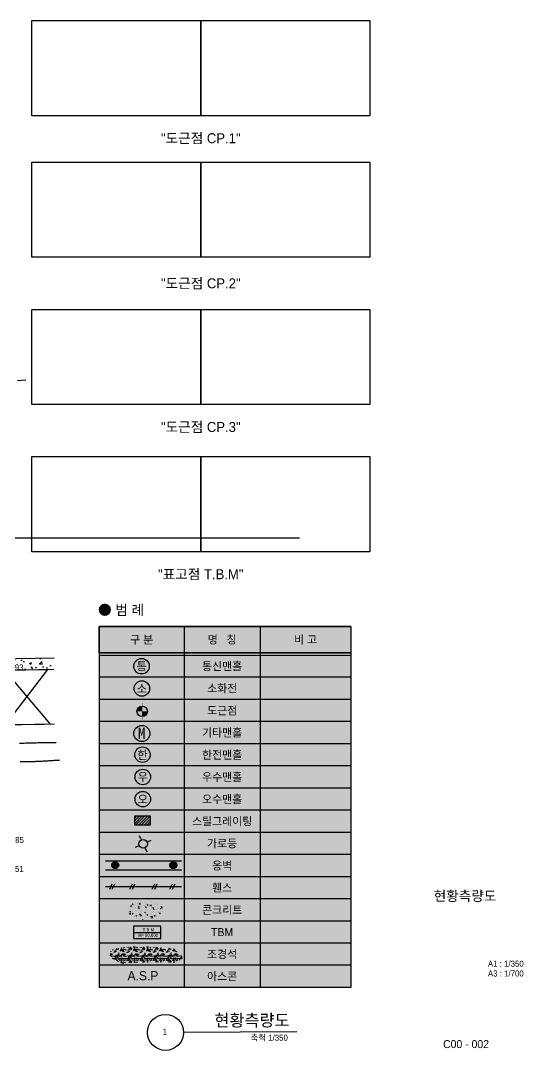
# Model space of a CAD drawing. Header units: millimetres. Extents: x 215151 to 215414, y 463007 to 463197.
# Drawn here: x 215326.2 to 215414.2, y 463010.3 to 463190.6 of the extents above; entities that cross this region are included whole.
import ezdxf
from ezdxf.enums import TextEntityAlignment as Align

# ---------------------------------------------------------------- set-up
doc = ezdxf.new("R2010")
doc.units = ezdxf.units.MM
doc.header["$MEASUREMENT"] = 0
doc.layers.get('DEFPOINTS').update_dxf_attribs({"color": 155})
for name, color, linetype in [('-$-0-범례', 7, 'Continuous'), ('1M(48)', 48, 'Continuous'), ("CON'C(31)", 31, 'Continuous'), ("CON'C해치(해치)", 8, 'Continuous'), ('PTANNOTELE', 7, 'Continuous'), ('TBM(1)', 1, 'Continuous'), ('TEXT', 7, 'Continuous'), ('XR-SHEET$1$SHT', 5, 'Continuous'), ('가로등(32)', 32, 'Continuous'), ('건물(6)', 6, 'Continuous'), ('기타맨홀(25)', 25, 'Continuous'), ('도각선(5)', 5, 'Continuous'), ('도근점(1)', 1, 'Continuous'), ('도시가스맨홀(50)', 50, 'Continuous'), ('빗물받이(5)', 5, 'Continuous'), ('사진첩(1)', 1, 'Continuous'), ('소환전(24)', 24, 'Continuous'), ('아스팔트도로(1)', 1, 'Continuous'), ('오수(34)', 34, 'Continuous'), ('옹벽(4)', 4, 'Continuous'), ('우수맨홀(42)', 42, 'Continuous'), ('조경석해치(8)', 8, 'Continuous'), ('콘크리트수로(5)', 5, 'Continuous'), ('통신맨홀(4)', 4, 'Continuous'), ('한전맨홀(1)', 1, 'Continuous'), ('휀스(70)', 70, 'Continuous')]:
    doc.layers.add(name, color=color, linetype=linetype)
doc.styles.add('돋음', font='Dotum.ttf')
doc.styles.add('돋음체', font='DotumChe.TTF')
picture_1 = doc.add_image_def('image1.jpg', size_in_pixel=(4000, 2252))
picture_2 = doc.add_image_def('image2.jpg', size_in_pixel=(4000, 2252))
picture_3 = doc.add_image_def('image3.jpg', size_in_pixel=(4000, 2252))
picture_4 = doc.add_image_def('image4.jpg', size_in_pixel=(4000, 2252))
picture_5 = doc.add_image_def('image5.jpg', size_in_pixel=(4000, 2252))
picture_6 = doc.add_image_def('image6.jpg', size_in_pixel=(4000, 2252))
picture_7 = doc.add_image_def('image7.jpg', size_in_pixel=(4000, 2252))
picture_8 = doc.add_image_def('image8.jpg', size_in_pixel=(4000, 2252))

# ---------------------------------------------------------------- blocks, each defined once
blk = doc.blocks.new('W1')
at = {"layer": '빗물받이(5)'}
h = blk.add_hatch(dxfattribs=at)
h.set_pattern_fill('ANSI31', color=256, scale=0.02, style=0)
h.set_pattern_definition([(45, (-178.0839264948264, -134.6139738861135), (-0.04490128060534576, 0.04490128060534577), [])])
h.paths.add_polyline_path([(0.2596973748859455, 0.1493330138264355), (-0.2403026251140545, 0.1493330138264355), (-0.2403026251140545, -0.1506669861735759), (0.2596973748859455, -0.1506669861735759)])
blk.add_lwpolyline([(-0.2403026251140545, 0.1493330138264355), (0.2596973748859455, 0.1493330138264355), (0.2596973748859455, -0.1506669861735759), (-0.2403026251140545, -0.1506669861735759), (-0.2403026251140545, 0.1493330138264355)], dxfattribs=at)
blk = doc.blocks.new('F')
at = {"layer": '가로등(32)'}
for p, q in [((-0.1910491946327966, 0.4206473645172082), (-0.3492650181578938, 0.7690030292142183)), ((0.4206473644881044, 0.1910491946036927), (0.7690030292724259, 0.34926501812879)), ((-0.4206473644590005, -0.1910491946619004), (-0.7690030292433221, -0.3492650181869976)), ((0.1910491946327966, -0.4206473645172082), (0.3492650181578938, -0.7690030292142183))]:
    blk.add_line(p, q, dxfattribs=at)
blk.add_circle((-2.91038304567337e-11, 0), 0.42, dxfattribs=at)
blk = doc.blocks.new('t-')
at = {"layer": '통신맨홀(4)'}
blk.add_circle((0, 0), 0.75, dxfattribs=at)
at = {"layer": '통신맨홀(4)', "style": '돋음체'}
blk.add_text('통', height=0.8, dxfattribs=at).set_placement((0.01259198439947795, 0.01257692741899064), align=Align.MIDDLE)
blk = doc.blocks.new('so')
at = {"layer": '소환전(24)'}
blk.add_circle((0, 0), 0.75, dxfattribs=at)
at = {"layer": '소환전(24)', "style": '돋음체'}
blk.add_text('소', height=0.8, dxfattribs=at).set_placement((5.684341886080801e-14, -0.001626029443798416), align=Align.MIDDLE)
blk = doc.blocks.new('A$C483728D8')
at = {"layer": '도근점(1)', "color": 1, "const_width": 0.5059929405503789}
for points in [[(0.8032977459370159, 1.075277966097929, 0.414213562373095), (0.5503068089892622, 0.8222759626223706, 1)], [(0.803308812493924, 0.5692850257037207, 0.4142135623730945), (1.056299749441678, 0.8222870291792788, 1)]]:
    blk.add_lwpolyline(points, format="xyb", dxfattribs=at)
at = {"layer": '도근점(1)', "color": 1, "const_width": 0.02}
for points in [[(0.8033212633163203, 2.1705636754632e-07), (0.8032855117926374, 1.634655759087764)], [(1.659455218235962, 0.8223002207814716), (2.157466951757669e-07, 0.8222639268497005)]]:
    blk.add_lwpolyline(points, dxfattribs=at)
at = {"layer": '도근점(1)', "color": 1}
blk.add_circle((0.80330327921547, 0.8222814959008247), 0.5059929405503788, dxfattribs=at)
blk = doc.blocks.new('m')
at = {"layer": '기타맨홀(25)'}
blk.add_circle((0, 0), 0.78, dxfattribs=at)
at = {"layer": '기타맨홀(25)', "linetype": 'Continuous', "style": '돋음체'}
blk.add_text('M', height=1.1, dxfattribs=at).set_placement((-0.3747503723487284, -0.5235381984465732))
blk = doc.blocks.new('e-')
at = {"layer": '한전맨홀(1)'}
blk.add_circle((0, 0), 0.75, dxfattribs=at)
at = {"layer": '한전맨홀(1)', "style": '돋음체'}
blk.add_text('한', height=0.8, rotation=0.4265508012966134, dxfattribs=at).set_placement((0, 0), align=Align.MIDDLE)
blk = doc.blocks.new('o')
at = {"layer": '오수(34)'}
blk.add_circle((0, 0), 0.75, dxfattribs=at)
at = {"layer": '오수(34)', "style": '돋음체'}
blk.add_text('오', height=0.8, dxfattribs=at).set_placement((0, 0), align=Align.MIDDLE)
blk = doc.blocks.new('conc')
at = {"layer": "CON'C(31)"}
for p, q in [((-1.626624368336707, 0.2046529900881069), (-1.626624368336707, 0.2046529900881069)), ((-1.52037013212248, 0.3399993313596497), (-1.52037013212248, 0.3399993313596497)), ((-1.460280065562756, 0.123488359457042), (-1.460280065562756, 0.123488359457042)), ((-1.448120210245406, 0.4563822132886344), (-1.448120210245406, 0.4563822132886344)), ((-1.420119372858608, 0.4267371132573317), (-1.371910302132164, 0.484190446491084)), ((-1.420117382737317, 0.4267373444808982), (-1.360345700851894, 0.4215079999157751)), ((-1.376284540839833, 0.2376108536236643), (-1.376284540839833, 0.2376108536236643)), ((-1.356474544097637, 0.4198878500910723), (-1.36803710594836, 0.4825705349785494)), ((-1.363554830893918, 0.5990647019716562), (-1.363554830893918, 0.5990647019716562)), ((-1.265614381255091, 0.6156002984753286), (-1.195595849267875, 0.6424778946911829)), ((-1.265612942264397, 0.615598884362953), (-1.215870687911092, 0.5820473101548487)), ((-1.247162262614211, 0.268698670068261), (-1.247162262614211, 0.268698670068261)), ((-1.211985037394015, 0.5804421851044026), (-1.191708713197386, 0.6408713378232278)), ((-1.197395557403979, 0.4517693617126497), (-1.197395557403979, 0.4517693617126497)), ((-1.113215003397045, 0.6320225655072136), (-1.113215003397045, 0.6320225655072136)), ((-1.045885753740095, 0.7187593799462775), (-1.045885753740095, 0.7187593799462775)), ((-0.9975526037949294, 0.2874718590519478), (-0.9975526037949294, 0.2874718590519478)), ((-0.986547695950776, 0.317444459626131), (-0.986547695950776, 0.317444459626131)), ((-0.946843332937533, 0.19389895234508), (-0.946843332937533, 0.19389895234508)), ((-0.9346834776197284, 0.526792806175763), (-0.9346834776197284, 0.526792806175763)), ((-0.7344830663521407, 0.6818835709354971), (-0.7344830663521407, 0.6818835709354971)), ((-0.7028591902578682, 0.363984978274857), (-0.6546501195314249, 0.4214383115086093)), ((-0.7028572001113389, 0.3639852097021503), (-0.6430855182259165, 0.3587558651370273)), ((-0.668707329137078, 0.2129814078107302), (-0.5986887971498618, 0.2398590040265844)), ((-0.6687058900247393, 0.2129799938638826), (-0.6189636356714345, 0.1794284196557783)), ((-0.6639760932723675, 0.3688036524017662), (-0.6639760932723675, 0.3688036524017662)), ((-0.6635731212315932, 0.429214489979131), (-0.6635731212315932, 0.429214489979131)), ((-0.6392144161841316, 0.3571351518694428), (-0.6507769780348553, 0.4198178367569199)), ((-0.6150783061696075, 0.1778228283310455), (-0.594801981972978, 0.2382519810498707)), ((-0.6086307505102013, 0.6351312902870632), (-0.5196939964532703, 0.6213380391182)), ((-0.6086304263674265, 0.6351309322017187), (-0.5307419309363013, 0.7163074822601629)), ((-0.5157562851250077, 0.6193702676064277), (-0.526804469591525, 0.7143400775012196)), ((-0.4626995843971144, 0.8188643622788732), (-0.4626995843971144, 0.8188643622788732)), ((-0.45272525977839, 0.2948895878926123), (-0.45272525977839, 0.2948895878926123)), ((-0.4417368103850094, 0.2579175502260114), (-0.4417368103850094, 0.2579175502260114)), ((-0.4295769550676596, 0.5908114040585133), (-0.4295769550676596, 0.5908114040585133)), ((-0.3787319370451314, 0.009163195149994863), (-0.3787319370451314, 0.009163195149994863)), ((-0.3660022270998979, 0.3706170434961678), (-0.3660022270998979, 0.3706170434961678)), ((-0.1297506850578429, 0.4066596182447029), (-0.1297506850578429, 0.4066596182447029)), ((-0.1156623996030248, 0.4035749070317252), (-0.1156623996030248, 0.4035749070317252)), ((-0.1029326896571092, 0.765028755379717), (-0.1029326896571092, 0.765028755379717)), ((-0.08078992392938744, 0.4689086347343618), (-0.08078992392938744, 0.4689086347343618)), ((-2.273736754432321e-13, 0.0590242005782784), (-2.273736754432321e-13, 0.0590242005782784)), ((0.01440099234332592, 0.3012328432923823), (0.06261006306976924, 0.3586861765261347)), ((0.01440298251463901, 0.3012330749234025), (0.07417466440006137, 0.2960037303582794)), ((0.06549021697537682, 0), (0.06549021697537682, 0)), ((0.07804571173028307, 0.2943824536459942), (0.06648314987955928, 0.3570651385334713)), ((0.07765007229318144, 0.3328938538306829), (0.07765007229318144, 0.3328938538306829)), ((0.0810971763953603, 0.2723347161581842), (0.0810971763953603, 0.2723347161581842)), ((0.08980992761007656, 0.6657877076622754), (0.08980992761007656, 0.6657877076622754)), ((0.1474071378397639, 0.7979866189152744), (0.1474071378397639, 0.7979866189152744)), ((0.1715150547104258, 0.535512562401891), (0.241533586697642, 0.5623901586177453)), ((0.1715164941374496, 0.5355111484122972), (0.2212587484907544, 0.5019595742041929)), ((0.2251443224120067, 0.5003533250410328), (0.2454206466086362, 0.560782477759858)), ((0.2630695374418792, 0.4534359124600087), (0.2630695374418792, 0.4534359124600087)), ((0.4040717511140883, 0.3841047465093652), (0.4040717511140883, 0.3841047465093652)), ((0.4586102981736531, 0.4696122762616142), (0.5475470522305841, 0.455819025092751)), ((0.4586106222584476, 0.469611917871589), (0.5364991176895728, 0.5507884679300332)), ((0.5023962454126831, 0.569013617066048), (0.5023962454126831, 0.569013617066048)), ((0.5261390748846679, 0.847847624343558), (0.5261390748846679, 0.847847624343558)), ((0.5514846146074888, 0.4538505866457854), (0.5404364301409714, 0.5488203965405773)), ((0.5789269496015095, 0.07041059288803808), (0.5789269496015095, 0.07041059288803808)), ((0.5910868049184046, 0.403304446718721), (0.5910868049184046, 0.403304446718721)), ((0.6032466602362092, 0.7361983005494039), (0.6032466602362092, 0.7361983005494039)), ((0.6149196125672916, 0.2497798444228465), (0.6149196125672916, 0.2497798444228465)), ((0.6315503766948041, 0.1421693850224983), (0.6315503766948041, 0.1421693850224983)), ((0.7316611749440654, 0.2384807083099076), (0.7798702456705087, 0.29593404154366)), ((0.7316631651406169, 0.2384809401446546), (0.7914348470260393, 0.2332515955795316)), ((0.7684221068300303, 0.1328936717372926), (0.8384406388172465, 0.1597712679531469)), ((0.7684235463771074, 0.1328922579132268), (0.8181658007304122, 0.0993406837051225)), ((0.795305839644243, 0.2316297554252742), (0.7837432777935192, 0.2943124403127513)), ((0.8220510536359598, 0.09773396826767566), (0.8423273778325893, 0.1581631209865009)), ((0.8818902041916772, 0.1751272485580557), (0.8818902041916772, 0.1751272485580557)), ((0.8946199141369107, 0.5365810969042286), (0.8946199141369107, 0.5365810969042286)), ((0.9378941872864743, 0.3615498747758465), (0.9378941872864743, 0.3615498747758465)), ((1.044295087968067, 0.07245481446898339), (1.044295087968067, 0.07245481446898339)), ((1.084033472153578, 0.1344291907698789), (1.084033472153578, 0.1344291907698789)), ((1.085582414754072, 0.6691185993986437), (1.085582414754072, 0.6691185993986437)), ((1.096193327471383, 0.4673230446014713), (1.096193327471383, 0.4673230446014713)), ((1.144959741633784, 0.569538960439786), (1.144959741633784, 0.569538960439786)), ((1.148742048739678, 0.2272249726893278), (1.148742048739678, 0.2272249726893278)), ((1.260622141236581, 0.2249882539863393), (1.260622141236581, 0.2249882539863393)), ((1.44892135754435, 0.175728573327433), (1.497130428270793, 0.2331819065611853)), ((1.448923347766595, 0.1757288053659067), (1.508695029652017, 0.1704994608007837)), ((1.471716623458633, 0.3389950030405089), (1.471716623458633, 0.3389950030405089)), ((1.512565967557975, 0.1688770572027352), (1.501003405707252, 0.2315597420902122)), ((1.525851346857507, 0.3040932622361652), (1.614788100914438, 0.290300011067302)), ((1.525851670884549, 0.3040929035432782), (1.586820175451294, 0.3676351871063162)), ((1.603420354831997, 0.209405494373641), (1.603420354831997, 0.209405494373641)), ((1.61872551434044, 0.2883309056833241), (1.613126767355425, 0.3364575402838454)), ((1.627481257309455, 0.1725597968015791), (1.627481257309455, 0.1725597968015791)), ((1.682564484911836, 0.2046701009539902), (1.682564484911836, 0.2046701009539902)), ((-1.63935407828194, -0.156800858258066), (-1.63935407828194, -0.156800858258066)), ((-1.543292695644141, -0.3389873106389132), (-1.45435594158721, -0.3527805618077764)), ((-1.543292371541838, -0.33898766850416), (-1.465403876110713, -0.2578111184457157)), ((-1.508929712984582, -0.1095497467804307), (-1.438911180997366, -0.08267215056457644)), ((-1.508928274185791, -0.1095511606836226), (-1.459186019832487, -0.1431027348917269)), ((-1.472439920880561, -0.209405494373641), (-1.472439920880561, -0.209405494373641)), ((-1.450418990673597, -0.3547476032936174), (-1.461467175140115, -0.2597777933988255)), ((-1.455300934751222, -0.1447076683780324), (-1.435024610554592, -0.08427851565920719)), ((-1.396347240561226, -0.05653949141560588), (-1.396347240561226, -0.05653949141560588)), ((-1.28844958940158, -0.3279651148604898), (-1.28844958940158, -0.3279651148604898)), ((-1.281368038975643, -0.3254550205319902), (-1.233158968249199, -0.2680016872982378)), ((-1.281366049124244, -0.3254547892192932), (-1.221594367238822, -0.3306841337844162)), ((-1.260622141237036, -0.1069398528297825), (-1.260622141237036, -0.1069398528297825)), ((-1.217723797897634, -0.3323043901918936), (-1.229286359748357, -0.2696217053044165)), ((-1.057259530319016, -0.5900897143183101), (-1.057259530319016, -0.5900897143183101)), ((-1.048834454938287, -0.5475319323359145), (-1.048834454938287, -0.5475319323359145)), ((-0.971163043571778, -0.4718887553190143), (-0.971163043571778, -0.4718887553190143)), ((-0.9590031882548828, -0.1389949014874219), (-0.9590031882548828, -0.1389949014874219)), ((-0.9120226608649773, -0.5121686374450292), (-0.8420041288777611, -0.4852910412291749)), ((-0.9120212219461337, -0.512170051182693), (-0.8622789675928288, -0.5457216253907973)), ((-0.904871011929572, -0.7796602286152847), (-0.904871011929572, -0.7796602286152847)), ((-0.8921413019838837, -0.4182063802682023), (-0.8921413019838837, -0.4182063802682023)), ((-0.8625248043883857, -0.07909436315094354), (-0.8625248043883857, -0.07909436315094354)), ((-0.8583942035268137, -0.5473270251513895), (-0.8381178793301842, -0.4868978724325643)), ((-0.8464116688658123, -0.7244146164048288), (-0.8464116688658123, -0.7244146164048288)), ((-0.7052634200588273, -0.2278601325288037), (-0.7052634200588273, -0.2278601325288037)), ((-0.6418014744870106, -0.3852485167326449), (-0.6418014744870106, -0.3852485167326449)), ((-0.6290717645420045, -0.02379466838556255), (-0.6290717645420045, -0.02379466838556255)), ((-0.5641078563744486, -0.3882071555144648), (-0.5158987856480053, -0.3307538222807125)), ((-0.5641058664982666, -0.388206923998041), (-0.5043341846128442, -0.393436268563164)), ((-0.5261390748846679, -0.7297992231870012), (-0.5261390748846679, -0.7297992231870012)), ((-0.5234370941448105, -0.6126445860545573), (-0.5234370941448105, -0.6126445860545573)), ((-0.5004636699841285, -0.3950570884135232), (-0.5120262318348523, -0.3323744035260461)), ((-0.4782163763366043, -0.7407640112669469), (-0.4782163763366043, -0.7407640112669469)), ((-0.4760516469602862, -0.5045063246643622), (-0.3871148929033552, -0.5182995758332254)), ((-0.4760513229159642, -0.5045066828342897), (-0.398162827484839, -0.4233301327758454)), ((-0.4660565210197092, -0.407870157436264), (-0.4660565210197092, -0.407870157436264)), ((-0.4656482855955346, -0.4474269500042283), (-0.4656482855955346, -0.4474269500042283)), ((-0.4538966657019046, -0.07497630360558105), (-0.4538966657019046, -0.07497630360558105)), ((-0.3831780909408735, -0.5202672842560787), (-0.3942262754073909, -0.4252974743612867)), ((-0.3287023682166819, -0.1016492348844622), (-0.3287023682166819, -0.1016492348844622)), ((-0.3125892326916073, -0.746969488141076), (-0.3125892326916073, -0.746969488141076)), ((-0.2630695374421066, -0.3353875113043614), (-0.2630695374421066, -0.3353875113043614)), ((-0.2586976840523221, -0.8931307158891286), (-0.2450970767604304, -0.8879099318946828)), ((-0.2427446334540946, -0.8940874471300049), (-0.2412111481057764, -0.889517229205012)), ((-0.1220772507169841, -0.1277551501952985), (-0.1220772507169841, -0.1277551501952985)), ((-0.08373862512780761, -0.7973826775487396), (-0.08373862512780761, -0.7973826775487396)), ((-0.07180027701747349, -0.1896374828538683), (-0.001781745030257298, -0.162759886638014)), ((-0.07179883778508156, -0.1896388966351878), (-0.02205658343177674, -0.2231904708432921)), ((-0.01817157494519961, -0.2247965284414022), (0.002104749251429894, -0.164367375722577)), ((0.01038534202803021, -0.635199457789895), (0.01038534202803021, -0.635199457789895)), ((0.04117050634067709, -0.6657877076622754), (0.04117050634067709, -0.6657877076622754)), ((0.05333036165848171, -0.3328938538306829), (0.05333036165848171, -0.3328938538306829)), ((0.1054113018103635, -0.6466540387427813), (0.1054113018103635, -0.6466540387427813)), ((0.1175378837463086, -0.3473219676707231), (0.1175378837463086, -0.3473219676707231)), ((0.1531523262262908, -0.4509592904969395), (0.2013613969527341, -0.3935059572631872)), ((0.1531543161277114, -0.4509590587767889), (0.2129259980131337, -0.4561884033419119)), ((0.2051200679557041, -0.1242041066179809), (0.2051200679557041, -0.1242041066179809)), ((0.2167964579302861, -0.4578097866369717), (0.2052338960795623, -0.3951271017494946)), ((0.2212332034812334, -0.7695243598764137), (0.2212332034812334, -0.7695243598764137)), ((0.3557511293072366, -0.6136961752072239), (0.3557511293072366, -0.6136961752072239)), ((0.3684808392529249, -0.2522423268601415), (0.3684808392529249, -0.2522423268601415)), ((0.461108918625996, -0.0276501678627028), (0.461108918625996, -0.0276501678627028)), ((0.4994475442140356, -0.6972776952152344), (0.4994475442140356, -0.6972776952152344)), ((0.5251067750998573, -0.5922563735193762), (0.5951253070870735, -0.5653787773035219)), ((0.5251082144545762, -0.5922577871342583), (0.574850468807881, -0.6258093613423625)), ((0.5442077781997341, -0.6577543295234136), (0.5442077781997341, -0.6577543295234136)), ((0.5546072389670371, -0.5953771147760563), (0.5546072389670371, -0.5953771147760563)), ((0.5667670942837049, -0.2624832609435543), (0.5667670942837049, -0.2624832609435543)), ((0.5787351562787535, -0.6274158852147593), (0.599011480475383, -0.5669867324959341)), ((0.5911894017235682, -0.6700253386898112), (0.6801261557804992, -0.6838185898586744)), ((0.5911897257101373, -0.6700256971626004), (0.6690782211412625, -0.5888491471041561)), ((0.618820666749798, -0.2192844633245841), (0.618820666749798, -0.2192844633245841)), ((0.684062808791623, -0.685786965216721), (0.6730146243251056, -0.590817155321929)), ((0.7007240530892886, -0.2472169853381274), (0.7007240530892886, -0.2472169853381274)), ((0.7344830663521407, -0.5638351697789403), (0.7344830663521407, -0.5638351697789403)), ((0.7389425041294544, -0.146758978352409), (0.7389425041294544, -0.146758978352409)), ((0.7550556396529373, -0.7920792316099323), (0.7550556396529373, -0.7920792316099323)), ((0.8704125088265755, -0.5137114254794142), (0.9186215795530188, -0.4562580922456618)), ((0.8704144987536893, -0.5137111935555367), (0.9301861806391116, -0.5189405381206598)), ((0.934056585844246, -0.5205624848576917), (0.9224940239935222, -0.4578797999702147)), ((0.997552603794702, -0.1694234578963005), (0.997552603794702, -0.1694234578963005)), ((1.059713761519333, -0.5313585168933059), (1.059713761519333, -0.5313585168933059)), ((1.071873616836911, -0.198464663062623), (1.071873616836911, -0.198464663062623)), ((1.07803021437212, -0.6803092012569323), (1.07803021437212, -0.6803092012569323)), ((1.082633713557016, -0.5971727128826387), (1.082633713557016, -0.5971727128826387)), ((1.272764940301386, -0.1693138500877467), (1.272764940301386, -0.1693138500877467)), ((1.283910222431359, -0.1471120030064412), (1.283910222431359, -0.1471120030064412)), ((1.365329158947361, -0.2697252189282153), (1.435347690934577, -0.242847622712361)), ((1.365330598616765, -0.2697266325858436), (1.41507285297007, -0.3032782067939479)), ((1.366033443047172, -0.4806899853347204), (1.366033443047172, -0.4806899853347204)), ((1.418957784860368, -0.304885388504772), (1.439234109056997, -0.2444562357859468)), ((1.591260499514419, -0.123488359457042), (1.591260499514419, -0.123488359457042)), ((1.629102980489733, -0.08627827345208061), (1.629102980489733, -0.08627827345208061))]:
    blk.add_line(p, q, dxfattribs=at)
blk = doc.blocks.new('I1')
at = {"layer": '옹벽(4)'}
blk.add_hatch(color=256, dxfattribs=at).paths.add_polyline_path([(-0.08439390777493827, -0.0001191611518152058, 1), (0.08487070692353882, -0.0001191611518152058, 1)])
blk.add_circle((0.0002383995743002743, -0.0001191611518152058), 0.08463230734923854, dxfattribs=at)
blk = doc.blocks.new('P')
at = {"layer": '휀스(70)', "linetype": 'Continuous'}
for points in [[(-0.25, -0.25), (0, 0.25)], [(0, -0.25), (0.25, 0.25)]]:
    blk.add_lwpolyline(points, dxfattribs=at)
blk = doc.blocks.new('w')
at = {"layer": '우수맨홀(42)'}
blk.add_circle((0, 0), 0.75, dxfattribs=at)
at = {"layer": '우수맨홀(42)', "style": '돋음체'}
blk.add_text('우', height=0.8, dxfattribs=at).set_placement((0, 0), align=Align.MIDDLE)
blk = doc.blocks.new('A$C9b9caba3')
at = {"layer": '-$-0-범례'}
blk.add_hatch(color=254, dxfattribs=at).paths.add_polyline_path([(-0.0005028272280469537, 63.21064730850048), (44.07408056466375, 63.21037792658899), (44.07408056466375, 58.55686712363968), (-0.0005028272280469537, 58.55713650555117)])
at = {"layer": '-$-0-범례', "true_color": 0xffffff}
blk.add_hatch(color=7, dxfattribs=at).paths.add_polyline_path([(-0.0002027067821472883, -2.603046596050262e-06), (44.07440185788437, -0.0002737107570283115), (44.07407334231539, 58.16904049972072), (-0.0004956048796884716, 58.16929769766284)])
at = {"layer": '조경석해치(8)'}
h = blk.add_hatch(dxfattribs=at)
h.set_pattern_fill('GRAVEL', color=256, scale=0.09047687999600657, style=0)
h.set_pattern_definition([(228.0127999999999, (-554.9007401406416, -227.7794056801358), (-18.38491763683254, -20.68304018160166), [0.3091784990911534, -30.60878088704898]), (184.9697, (-555.1075702883536, -228.0092169553391), (27.57739763347531, 2.298096534268385), [0.530560948140582, -52.52544791288164]), (132.5104, (-555.636136221292, -228.0551792102051), (22.98111079734882, -25.27926496425086), [0.3741056129450875, -37.03643939572527]), (267.2737, (-556.5324001944973, -228.6297073980677), (2.298102773048007, 45.96224024804724), [0.4831510630226741, -47.83186928620876]), (292.8337, (-556.5553813220758, -229.1123110760818), (-11.49059638138602, 27.57736870247232), [0.4737677057982888, -46.90303363616979]), (357.2737, (-556.3715323019132, -229.5489524990553), (-45.96224024804728, 2.298102773048007), [0.4831510630226745, -47.83186928620879]), (37.69419999999998, (-555.8889286239573, -229.5719336265465), (-29.87548464928038, -22.98110703229203), [0.6389422979189979, -63.25519158848801]), (72.2553, (-555.3833438185102, -229.1812544587883), (16.08682144181504, 50.55849520448452), [0.6032274543093743, -59.71953607200407]), (121.4296, (-555.1994947984058, -228.6067262706347), (-18.3849067518925, 29.87543063343643), [0.4847868850130007, -47.9939133782815]), (175.2364, (-555.4522872011003, -228.193065975327), (25.27922041397265, -2.29809118467239), [0.5534588369299691, -27.1194495331229]), (222.3974, (-556.003834261588, -228.1471037205192), (-27.57735385267266, -25.27920738311464), [0.7157426927348086, -70.85859715271246]), (138.8141, (-554.2572685700725, -228.6526885256753), (-16.08677901608187, 13.7886553010086), [0.2442920998332174, -24.18501288421252]), (171.4692, (-554.4411175902351, -228.491820633004), (29.87542017034508, -4.596237084879114), [0.4647634467010845, -46.011655414449]), (225, (-554.9007401406416, -228.4228772506467), (-3.214384491770039e-16, -2.298111185472519), [0.3250010958648553, -2.925018005702896]), (203.1985999999999, (-555.061608033313, -228.1471037205192), (11.49060250675126, 4.596245656894478), [0.175019381433075, -17.32686538051522]), (291.8014, (-555.2224759259843, -228.2160471028765), (-2.298114364101123, 6.89434269696313), [0.2475139815298749, -12.12824480970467]), (30.96379999999998, (-555.1305514158157, -228.4458583780797), (6.894330976657193, 4.596229085469685), [0.4020068731982559, -12.99818001086627]), (161.5651, (-554.7858345031273, -228.2390282303677), (4.596227601214957, -2.298109334102825), [0.2906904534327696, -6.976581739612069]), (16.38950000000001, (-556.5553813220758, -228.2160471028765), (22.98114019838789, 6.894323915081085), [0.407225579636426, -40.31541200366057]), (70.3462, (-556.1647021542594, -228.101141465304), (-9.192425392392083, -25.27920452215248), [0.3416397940961205, -33.82224823386714]), (293.1985999999999, (-554.7858345031273, -227.7794056801358), (-4.596245656894483, 11.49060250675125), [0.3500369533285499, -17.15188309460294]), (343.6105, (-554.6479477379471, -228.101141465304), (-22.98114019838789, 6.89432391508109), [0.4072255796364245, -40.31541200366043]), (339.444, (-556.5553813220758, -229.6408770091366), (-11.49057802249973, 4.596219926847608), [0.3927013260906669, -19.24235140691069]), (294.7751, (-556.1876832817215, -229.7787637742586), (-11.49053698161781, 25.27922853255555), [0.3290390790190754, -32.57493396624204]), (66.80140000000002, (-554.7628533755196, -230.0775184319937), (4.596245656894483, 11.49060250675124), [0.3500369533285498, -17.15188309460294]), (17.35400000000001, (-554.6249666104559, -229.7557826466509), (-29.87546738685266, -9.192437142560355), [0.3852351739533963, -38.13817636343664]), (69.444, (-555.8889286239573, -230.0775184319937), (-4.596219926847619, -11.49057802249972), [0.1963511154297334, -19.438776713382]), (101.3098999999999, (-554.9007401406416, -230.0775184319937), (-2.298101408710197, 9.192421567234168), [0.1171811311268274, -11.60094555308791]), (165.9638, (-554.923721268191, -229.9626127943629), (6.894343100458635, -2.298108774646786), [0.4737677057982891, -9.00159002924269]), (186.0090000000001, (-555.3833438185102, -229.8477071566158), (22.98109363035269, 2.298107385305728), [0.4390544412502211, -43.46635982640149]), (303.6901, (-555.1305514158157, -228.6526885256753), (-2.298113540230165, 4.596221069735001), [0.3314385258765708, -7.954528240112899]), (353.1572, (-554.9467023956822, -228.9284620559774), (39.06793293840947, -4.596246088784574), [0.5786512193960596, -57.28634133827151]), (60.94539999999999, (-554.3721742077032, -228.9974054384511), (-9.192429624133812, -16.08675091089521), [0.2366042793399562, -23.42392136968608]), (90, (-554.2572685700725, -228.7905752909137), (-2.298112751898567, 2.298112751898564), [0.1378867651139138, -2.16022598678465]), (120.2564, (-555.429306073609, -229.7787637742586), (9.192431525059416, -16.08678114975543), [0.3192630521355081, -31.60710278092489]), (48.01279999999997, (-555.5901739661931, -229.5029902439564), (18.38491763683254, 20.68304018160167), [0.6183579029511057, -30.2996213881026]), (0, (-555.1765136709146, -229.0433676937246), (2.298112751898567, 2.298112751898564), [0.5975093154936274, -1.700603436404939]), (325.3048, (-554.5790043553861, -229.0433676937246), (-22.98108770097365, 16.08679079278781), [0.3633641977519617, -35.97297414825221]), (254.0546, (-554.2802496977092, -229.2501978412038), (-2.298118614530293, -9.192472905897755), [0.3346097405204307, -16.3959487622363]), (207.6459999999999, (-554.3721742077032, -229.5719336265465), (-43.66412694935739, -22.98114197241696), [0.5448020090519534, -53.93553008761938]), (175.4261, (-554.85477788563, -229.8247260292992), (-29.87547265521965, 2.298101633393344), [0.5763639638697583, -57.0599681845213]), (175.4261, (-554.85477788563, -229.8247260292992), (-29.87547265521965, 2.298101633393344), [0.5763639638697583, -57.0599681845213])])
h.paths.add_polyline_path([(4.243934478639858, 7.082697028818075), (2.004496907728026, 6.499078943277709), (1.858446011901833, 5.234572329325601), (4.04920054457034, 4.261875215393957), (9.160960527136922, 4.456415186519735), (13.2016847624036, 4.359145658032503), (14.80823749268893, 5.185937565111089), (13.10431690487894, 6.790888442948926), (9.745160548452986, 7.082697028818075)])
at = {"layer": '-$-0-범례', "color": 254}
blk.add_line((-0.0005028272280469537, 63.21064730850048), (44.07408056466375, 63.21037534542847), dxfattribs=at)
at = {"layer": '-$-0-범례', "color": 1}
for p, q in [((44.07408056466375, 63.21037534542847), (-0.0005028272280469537, 63.21064730850048)), ((14.86500626825728, 63.21064565179404), (14.86576105694985, -9.31977410800755e-05)), ((28.20475096828886, 63.21064576751087), (28.20550655777333, -0.0001768284128047526)), ((-0.000503058428876102, 58.55710063921288), (44.07408056466375, 58.55686712363968)), ((-0.0005028272280469537, 58.16930509940721), (44.07408056466375, 58.16903309791815)), ((44.07408915532869, 54.29110139323166), (-0.0005028272280469537, 54.29137770971283)), ((44.07399453915423, 50.41314584232168), (-0.0005974442465230823, 50.41342215851182)), ((44.07402538746828, 46.53519029176096), (-0.0005665959324687719, 46.53546660795109)), ((44.07405623578234, 42.65723474120023), (-0.0005357476184144616, 42.65751105739037)), ((44.07408708409639, 38.7792791906395), (-0.0005048993043601513, 38.77955550682964)), ((44.07411793241045, 34.90132364007877), (-0.000474050990305841, 34.90159995626891)), ((44.0741487807245, 31.02336808951804), (-0.0004432026762515306, 31.02364440570818)), ((44.07417962903855, 27.14541253895732), (-0.0004123543621972203, 27.14568885514745)), ((44.07421047735261, 23.26745698839659), (-0.00038150604814291, 23.26773330458673)), ((44.07424132566666, 19.38950143783586), (-0.0003506577340885997, 19.389777754026)), ((44.07427217398072, 15.51154588727513), (-0.0003198094200342894, 15.51182220346527)), ((44.07430302229477, 11.63359033671441), (-0.000288961105979979, 11.63386665290454)), ((44.07433387060883, 7.755634786153678), (-0.0002581127919256687, 7.755911102343816)), ((44.07436471892288, 3.87767923559295), (-0.0002272644778713584, 3.877955551783089)), ((44.07439556723693, -0.00027631496777758), (-0.0001964161638170481, 1.222360879182816e-09))]:
    blk.add_line(p, q, dxfattribs=at)
for points in [[(-0.0005028272280469537, 63.21064730850048), (0, 0)], [(44.07408056466375, 63.21037534542847), (44.0745833919209, -0.0002763161319307983)]]:
    blk.add_lwpolyline(points, dxfattribs=at)
blk.add_lwpolyline([(-0.0005028272280469537, 63.21064730850048), (44.07408056466375, 63.21037792658899), (44.07408056466375, 58.55686712363968), (-0.0005028272280469537, 58.55713650555117)], close=True, dxfattribs=at)
at = {"layer": 'TBM(1)'}
blk.add_lwpolyline([(6.017579453473445, 10.76041365193669), (6.017579453473445, 8.593037304875907), (10.7975178626657, 8.593037304875907), (10.7975178626657, 10.76041365193669)], close=True, dxfattribs=at)
blk.add_lwpolyline([(6.017579453473445, 9.61126781027997), (10.7975178626657, 9.61126781027997)], dxfattribs=at)
at = {"layer": '옹벽(4)'}
for points in [[(1.105002348427661, 22.16300375945866), (14.44500261161011, 22.16300375945866)], [(1.105002348427661, 20.58808081794996), (14.44500261161011, 20.58808081794996)]]:
    blk.add_lwpolyline(points, dxfattribs=at)
at = {"layer": '휀스(70)'}
blk.add_lwpolyline([(1.105002348427661, 17.69022684625816), (14.44500261161011, 17.69022684625816)], dxfattribs=at)
at = {"layer": "CON'C해치(해치)", "xscale": 1.809537599920131, "yscale": 1.809537599920131, "zscale": 1.809537599920131}
blk.add_blockref('conc', (8.108847641997272, 13.48793154890882), dxfattribs=at)
at = {"layer": '가로등(32)', "xscale": 1.809537599920131, "yscale": 1.809537599920131, "zscale": 1.809537599920131}
blk.add_blockref('F', (7.706702200724976, 25.15626437560422), dxfattribs=at)
at = {"layer": '도근점(1)', "xscale": 1.809537599920131, "yscale": 1.809537599920131, "zscale": 1.809537599920131}
blk.add_blockref('A$C483728D8', (6.085934006958269, 46.85273628472351), dxfattribs=at)
at = {"layer": '도시가스맨홀(50)', "xscale": 1.809537599920131, "yscale": 1.809537599920131, "zscale": 1.809537599920131}
for name, p in [('t-', (7.432281819958007, 56.23029553395463)), ('so', (7.485243443312356, 52.33695535047445)), ('m', (7.484985586692346, 44.45696561998921)), ('e-', (7.594302341254661, 40.74456265900517)), ('w', (7.648806293233065, 36.84974681062158)), ('o', (7.648806293233065, 32.97356113413116))]:
    blk.add_blockref(name, p, dxfattribs=at)
at = {"layer": '옹벽(4)', "xscale": 7.238150399680523, "yscale": 7.238150399680523, "zscale": 7.238150399680523}
for p in [(2.813188535074005, 21.41124726622365), (12.96580516541144, 21.41124726622365)]:
    blk.add_blockref('I1', p, dxfattribs=at)
at = {"layer": '콘크리트수로(5)', "xscale": 5.428612799760392, "yscale": 5.428612799760392, "zscale": 5.428612799760392}
blk.add_blockref('W1', (7.543332823755918, 29.2076976003591), dxfattribs=at)
at = {"layer": '휀스(70)', "xscale": 1.809537599920131, "yscale": 1.809537599920131, "zscale": 1.809537599920131}
for p in [(2.304159228369826, 17.69022684625816), (5.826676440745359, 17.69022684625816), (9.727643987367628, 17.69022684625816), (12.84259793121601, 17.69022684625816)]:
    blk.add_blockref('P', p, dxfattribs=at)
at = {"layer": '-$-0-범례', "color": 3, "style": '돋음'}
blk.add_text('● 범 례', height=1.75, dxfattribs=at).set_placement((-0.1894915303273592, 66.08295306214131), align=Align.MIDDLE_LEFT)
at = {"layer": '-$-0-범례', "color": 5, "style": '돋음'}
for s, p in [('구 분', (7.432251720514614, 60.88387397385668)), ('명   칭', (21.53487861825852, 60.88387397385668)), ('비 고', (36.13941576649086, 60.88387397385668))]:
    blk.add_text(s, height=1.4, dxfattribs=at).set_placement(p, align=Align.MIDDLE_CENTER)
at = {"layer": '-$-0-범례', "color": 3, "style": '돋음'}
for s, p in [('통신맨홀', (21.53487861825852, 56.23034140456002)), ('소화전', (21.53487861825852, 52.35239993408322)), ('도근점', (21.53487861825852, 48.47444438323146)), ('기타맨홀', (21.53487861825852, 44.59648883267073)), ('한전맨홀', (21.53487861825852, 40.71853328211)), ('우수맨홀', (21.53487861825852, 36.84057773154927)), ('오수맨홀', (21.53487861825852, 32.96262218098855)), ('스틸그레이팅', (21.53487861825852, 29.08466663042782)), ('가로등', (21.53487861825852, 25.20671107986709)), ('옹벽', (21.53487861825852, 21.32875552930636)), ('휀스', (21.53487861825852, 17.45079997874564)), ('콘크리트', (21.53487861825852, 13.57284442818491)), ('TBM', (21.53487861825852, 9.69488887762418)), ('조경석', (21.53487861825852, 5.816933327063452)), ('아스콘', (21.53487861825852, 1.938977776502725))]:
    blk.add_text(s, height=1.400390867223053, dxfattribs=at).set_placement(p, align=Align.MIDDLE_CENTER)
at = {"layer": 'TBM(1)', "color": 8, "style": '돋음'}
for s, p in [('H=', (6.88452098693233, 8.85722543305019)), ('T B M', (7.631726817722665, 9.84229674784001)), ('00.000', (8.03294773233938, 8.85401931940578))]:
    blk.add_text(s, height=0.5428612799760393, dxfattribs=at).set_placement(p)
at = {"layer": 'TEXT', "color": 1, "linetype": 'Continuous', "style": '돋음'}
blk.add_text('A.S.P', height=1.615814813001368, dxfattribs=at).set_placement((7.672549291164614, 1.250134070927743), align=Align.CENTER)

msp = doc.modelspace()

# ---------------------------------------------------------------- hatches: boundary and pattern name
at = {"layer": "CON'C(31)"}
h = msp.add_hatch(dxfattribs=at)
h.set_pattern_fill('AR-CONC', color=256, scale=0.5)
h.set_pattern_definition([(49.99999999999999, (0, 0), (3.586300913003767, -0.3137606749129755), [0.375, -4.125]), (355, (0, 0), (-0.693756668065, 3.760960668500059), [0.3, -3.3]), (100.45144446, (0.298858405, -0.02614672), (2.89254423363556, 3.447199954843147), [0.3187009599999999, -3.505710559999999]), (46.18420000000001, (0, 1), (5.336206653357862, -0.8275964039653827), [0.5625, -6.1875]), (96.63563549, (0.444683725, 0.931033465), (4.673309728371142, 4.870593003872752), [0.47805171, -5.258568799999999]), (351.1841639899999, (0, 1), (4.673309725273866, 4.870593001349951), [0.45, -4.950000005]), (21, (0.5, 0.75), (2.984535260592308, -2.013094453326694), [0.375, -4.125]), (326.0000000000001, (0.5, 0.75), (1.216576659607909, 3.625750225234265), [0.3, -3.3]), (71.45144474, (0.74871127, 0.58224213), (4.201111883649856, 1.612655764031769), [0.31870095, -3.50571056]), (37.50000000000001, (0, 0), (0.06079927658645334, 1.664469269156557), [0, -3.26, 0, -3.35, 0, -3.3125]), (7.499999999999999, (0, 0), (1.315347687210743, 1.972058559411801), [0, -1.91, 0, -3.185, 0, -1.2625]), (327.5, (-1.115, 0), (2.669112180862045, -0.1127743586718988), [0, -1.25, 0, -3.9, 0, -5.175]), (317.5, (-1.615, 0), (2.915930846711931, 0.5005249116615886), [0, -1.625, 0, -2.59, 0, -3.675])])
h.paths.add_polyline_path([(215332.0286716243, 463078.9884157003), (215322.051377786, 463078.8371116121), (215322.678255455, 463066.769029993), (215323.489451108, 463066.7813316472), (215323.481872954, 463067.281050262), (215323.33694119, 463076.838140311), (215332.0266022295, 463076.9699176509)])

# ---------------------------------------------------------------- linework, layer by layer
at = {"layer": '1M(48)'}
for points, elevation in [([(215325.6504856297, 463127.5831942635), (215326.3598377304, 463127.6403834238), (215326.3598377304, 463127.6403834238), (215327.0691425141, 463127.6981570438)], 94), ([(215325.9687770006, 463064.0739525786), (215326.2363242974, 463064.0838092305), (215326.2363242974, 463064.0838092305), (215326.5038896147, 463064.093172732), (215326.5038896147, 463064.093172732), (215326.7714712589, 463064.1020613614), (215326.7714712589, 463064.1020613614), (215327.0390678009, 463064.1104937989), (215327.0390678009, 463064.1104937989), (215327.3066772565, 463064.1184890886), (215327.3066772565, 463064.1184890886), (215327.5742984996, 463064.1260666701), (215327.5742984996, 463064.1260666701), (215327.8419308712, 463064.1332463477), (215327.8419308712, 463064.1332463477), (215328.1095732212, 463064.1400482502), (215328.1095732212, 463064.1400482502), (215328.3772236262, 463064.1464928132), (215328.3772236262, 463064.1464928132), (215328.6448815439, 463064.1526008167), (215328.6448815439, 463064.1526008167), (215328.9125464087, 463064.1583933307), (215328.9125464087, 463064.1583933307), (215329.1802176349, 463064.1638916997), (215329.1802176349, 463064.1638916997), (215329.447894618, 463064.1691175259), (215329.447894618, 463064.1691175259), (215329.7155767497, 463064.1740926519), (215329.7155767497, 463064.1740926519), (215329.9832631944, 463064.1788391391), (215329.9832631944, 463064.1788391391), (215330.2509529854, 463064.1833792516), (215330.2509529854, 463064.1833792516), (215330.5186458229, 463064.1877354501), (215330.5186458229, 463064.1877354501), (215330.7863412194, 463064.1919303569), (215330.7863412194, 463064.1919303569), (215331.0540387261, 463064.1959867404), (215331.0540387261, 463064.1959867404), (215331.32173807, 463064.1999274967), (215331.32173807, 463064.1999274967), (215331.5894386752, 463064.203775622), (215331.5894386752, 463064.203775622), (215331.8571402591, 463064.2075542009), (215331.8571402591, 463064.2075542009), (215332.1248424801, 463064.2112863804), (215332.1248424801, 463064.2112863804), (215332.3925406602, 463064.2149952893)], 92), ([(215326.1075636599, 463060.8493775805), (215326.2519142836, 463060.8484865823), (215326.2519142836, 463060.8484865823), (215326.3962668699, 463060.8480126171), (215326.3962668699, 463060.8480126171), (215326.5406202107, 463060.8479487835), (215326.5406202107, 463060.8479487835), (215326.684973157, 463060.8482880547), (215326.684973157, 463060.8482880547), (215326.8293246193, 463060.8490232803), (215326.8293246193, 463060.8490232803), (215326.9736735681, 463060.8501471894), (215326.9736735681, 463060.8501471894), (215327.1180190334, 463060.8516523924), (215327.1180190334, 463060.8516523924), (215327.2623601055, 463060.8535313839), (215327.2623601055, 463060.8535313839), (215327.4066959346, 463060.855776545), (215327.4066959346, 463060.855776545), (215327.5510257308, 463060.8583801461), (215327.5510257308, 463060.8583801461), (215327.6953487641, 463060.8613343491), (215327.6953487641, 463060.8613343491), (215327.8396643636, 463060.8646312107), (215327.8396643636, 463060.8646312107), (215327.9839719178, 463060.8682626847), (215327.9839719178, 463060.8682626847), (215328.1282708735, 463060.8722206242), (215328.1282708735, 463060.8722206242), (215328.2725607358, 463060.8764967857), (215328.2725607358, 463060.8764967857), (215328.4168410674, 463060.8810828302), (215328.4168410674, 463060.8810828302), (215328.5611114874, 463060.8859703274), (215328.5611114874, 463060.8859703274), (215328.705371671, 463060.8911507574), (215328.705371671, 463060.8911507574), (215328.8496213488, 463060.8966155144), (215328.8496213488, 463060.8966155144), (215328.9938603053, 463060.9023559089), (215328.9938603053, 463060.9023559089), (215329.138088378, 463060.9083631707), (215329.138088378, 463060.9083631707), (215329.2823054567, 463060.9146284517), (215329.2823054567, 463060.9146284517), (215329.4265114819, 463060.9211428289), (215329.4265114819, 463060.9211428289), (215329.5707064437, 463060.9278973071), (215329.5707064437, 463060.9278973071), (215329.7148903807, 463060.9348828219), (215329.7148903807, 463060.9348828219), (215329.8590633781, 463060.9420902419), (215329.8590633781, 463060.9420902419), (215330.0032255668, 463060.9495103728), (215330.0032255668, 463060.9495103728), (215330.1473771215, 463060.9571339588), (215330.1473771215, 463060.9571339588), (215330.2915182593, 463060.9649516864), (215330.2915182593, 463060.9649516864), (215330.4356492382, 463060.9729541871), (215330.4356492382, 463060.9729541871), (215330.579770355, 463060.9811320398), (215330.579770355, 463060.9811320398), (215330.723881944, 463060.9894757739), (215330.723881944, 463060.9894757739), (215330.8679843748, 463060.9979758722), (215330.8679843748, 463060.9979758722), (215331.012078051, 463061.0066227737), (215331.012078051, 463061.0066227737), (215331.1561634078, 463061.0154068758), (215331.1561634078, 463061.0154068758), (215331.3002409103, 463061.0243185381), (215331.3002409103, 463061.0243185381), (215331.4443110514, 463061.0333480844), (215331.4443110514, 463061.0333480844), (215331.5883743501, 463061.0424858056), (215331.5883743501, 463061.0424858056), (215331.7324313492, 463061.0517219629), (215331.7324313492, 463061.0517219629), (215331.8764826131, 463061.06104679), (215331.8764826131, 463061.06104679), (215332.0205287261, 463061.070450496), (215332.0205287261, 463061.070450496), (215332.16457029, 463061.0799232685), (215332.16457029, 463061.0799232685), (215332.3086079222, 463061.0894552759), (215332.3086079222, 463061.0894552759), (215332.4526422544, 463061.0990366703), (215332.4526422544, 463061.0990366703), (215332.5966739253, 463061.1086575902), (215332.5966739253, 463061.1086575902), (215332.7407035868, 463061.1183081632), (215332.7407035868, 463061.1183081632), (215332.8847320729, 463061.1279785209), (215332.8847320729, 463061.1279785209), (215333.0287606647, 463061.1376588189)], 91)]:
    msp.add_lwpolyline(points, dxfattribs=dict(at, elevation=elevation))
at = {"layer": 'XR-SHEET$1$SHT', "color": 7}
msp.add_line((215354.6664542936, 463013.4651726047), (215374.5350804705, 463013.5876669703), dxfattribs=at)
msp.add_circle((215351.5127859284, 463013.4491273904), 3.153709182370812, dxfattribs=at)
at = {"layer": '건물(6)', "const_width": 0.2}
msp.add_lwpolyline([(215332.0266022295, 463076.9699176509), (215323.33694119, 463076.838140311), (215323.481872954, 463067.281050262), (215332.1271988956, 463067.4121552671)], dxfattribs=at)
at = {"layer": '건물(6)'}
for points in [[(215323.33694119, 463076.838140311), (215331.3297545783, 463067.4000621498)], [(215330.8642730206, 463076.9522911116), (215323.481872954, 463067.281050262)]]:
    msp.add_lwpolyline(points, dxfattribs=at)
at = {"layer": '도각선(5)'}
msp.add_lwpolyline([(215150.7772043314, 463100), (215374.9959673949, 463100)], dxfattribs=at)
at = {"layer": '아스팔트도로(1)'}
msp.add_lwpolyline([(215323.413255109, 463046.628238855, -0.3677986660203915), (215318.922899728, 463051.402058969), (215318.889795591, 463063.706517576), (215318.895372259, 463075.431407648), (215318.89970179, 463085.596171009), (215318.89231939, 463094.270936158), (215318.888547089, 463096.2955300329), (215319.172160011, 463096.635071804), (215320.130592582, 463096.3221049471, -0.1363301748618214), (215321.425993591, 463094.839310089), (215321.632358766, 463087.656109501), (215322.051377786, 463078.8371116121), (215332.0286716243, 463078.9884157003)], format="xyb", dxfattribs=at)

# ---------------------------------------------------------------- block references
at = {"layer": 'PTANNOTELE'}
msp.add_blockref('A$C9b9caba3', (215339.9053781168, 463021.3098236776), dxfattribs=at)

# ---------------------------------------------------------------- texts
at = {"layer": 'DEFPOINTS', "style": '돋음'}
for s, p in [('93.093', (215322.4603079716, 463076.807177372)), ('89.185', (215322.5366218906, 463046.597275916))]:
    msp.add_text(s, height=1.05, dxfattribs=at).set_placement(p)
at = {"layer": 'PTANNOTELE', "style": '돋음'}
msp.add_text('89.151', height=1.05, dxfattribs=at).set_placement((215322.5071584196, 463041.543938654))
at = {"layer": 'TEXT', "color": 1, "linetype": 'Continuous', "style": '돋음'}
for s, p in [('"도근점 CP.1"', (215357.7001922485, 463170.0006032437)), ('"도근점 CP.2"', (215357.7001922485, 463144.5998161698)), ('"도근점 CP.3"', (215357.7001922485, 463119.4538884107)), ('"표고점 T.B.M"', (215357.7001922485, 463093.6805309942))]:
    msp.add_text(s, height=1.75, dxfattribs=at).set_placement(p, align=Align.MIDDLE)
at = {"layer": 'XR-SHEET$1$SHT', "color": 3, "style": '돋음'}
for s, height, p in [('현황측량도', 1.75, (215403.9515840775, 463037.3313277421)), ('A1 : 1/350', 1.049999999999998, (215411.0883641109, 463025.4613256121)), ('A3 : 1/700', 1.049999999999998, (215411.0883641109, 463023.7588869067)), ('C00 - 002', 1.4, (215404.1264812426, 463011.4011897281))]:
    msp.add_text(s, height=height, dxfattribs=at).set_placement(p, align=Align.MIDDLE_CENTER)
msp.add_text('현황측량도', height=2.1, dxfattribs=at).set_placement((215373.2548145759, 463013.8781005849), align=Align.BOTTOM_RIGHT)
msp.add_text('1', height=1.049999999999998, dxfattribs=at).set_placement((215351.4251085638, 463013.5959789347), align=Align.MIDDLE)
msp.add_text('축척 1/350', height=1.049999999999998, dxfattribs=at).set_placement((215372.940888358, 463013.0423610493), align=Align.TOP_RIGHT)

# ---------------------------------------------------------------- pictures from other files: only their frames are drawn
at = {"layer": '사진첩(1)'}
image = msp.add_image(picture_5, insert=(215328.1251922485, 463173.9058882392), size_in_units=(29.575000000000003, 16.650725), dxfattribs=at)
image.dxf.flags = 7
image = msp.add_image(picture_6, insert=(215357.7001922485, 463173.9058882367), size_in_units=(29.575000000000003, 16.650725), dxfattribs=at)
image.dxf.flags = 7
image = msp.add_image(picture_7, insert=(215328.1251922485, 463149.1325308228), size_in_units=(29.575000000000003, 16.650725), dxfattribs=at)
image.dxf.flags = 7
image = msp.add_image(picture_8, insert=(215357.7001922485, 463149.1325308228), size_in_units=(29.575000000000003, 16.650725), dxfattribs=at)
image.dxf.flags = 7
image = msp.add_image(picture_1, insert=(215328.1251922485, 463123.3591734056), size_in_units=(29.575000000000003, 16.650725), dxfattribs=at)
image.dxf.flags = 7
image = msp.add_image(picture_2, insert=(215357.7001922485, 463123.3591734081), size_in_units=(29.575000000000003, 16.650725), dxfattribs=at)
image.dxf.flags = 7
image = msp.add_image(picture_3, insert=(215328.1251922485, 463097.5858159896), size_in_units=(29.575000000000003, 16.650725), dxfattribs=at)
image.dxf.flags = 7
image = msp.add_image(picture_4, insert=(215357.7001922485, 463097.5858159896), size_in_units=(29.575000000000003, 16.650725), dxfattribs=at)
image.dxf.flags = 7

doc.saveas('drawing.dxf')
